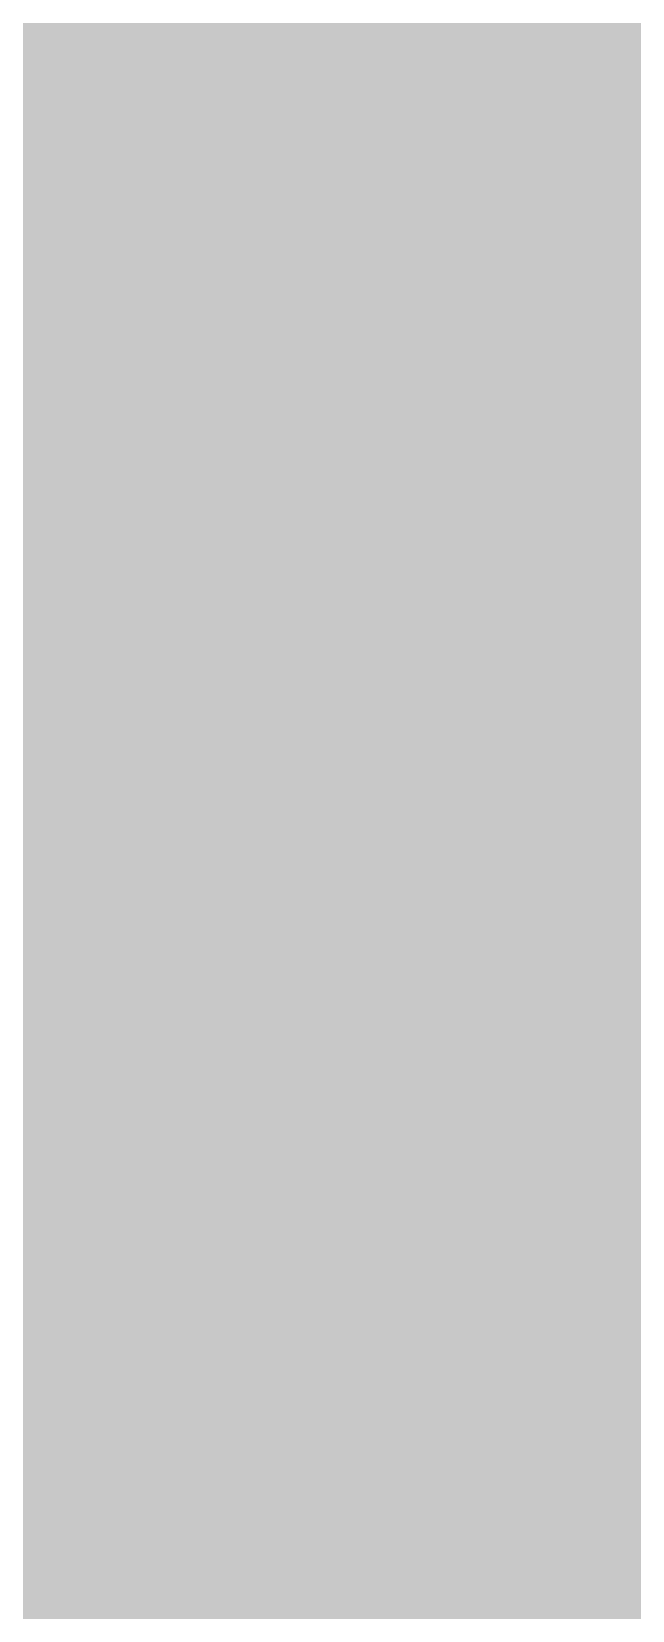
# Model space of a CAD drawing. Header units: millimetres. Extents: x 0 to 212, y 0 to 212.
# Drawn here: x 100.2 to 124.8, y 82.7 to 147.2 of the extents above; entities that cross this region are included whole.
import ezdxf

# ---------------------------------------------------------------- set-up
doc = ezdxf.new("R2010")
doc.units = ezdxf.units.MM

msp = doc.modelspace()

# ---------------------------------------------------------------- hatches: boundary and pattern name
for color, points in [(254, [(14.1633, 0.0536), (13.9878, 0.0533), (13.8125, 0.0559), (13.6373, 0.061), (13.462, 0.0686), (13.2893, 0.0787), (13.114, 0.0914), (12.9413, 0.1041), (12.7686, 0.1219), (12.5959, 0.1397), (12.4231, 0.16), (12.2504, 0.1829), (12.0777, 0.2057), (11.9075, 0.2337), (11.7373, 0.2616), (11.5672, 0.2921), (11.397, 0.3251), (11.2268, 0.3607), (11.0592, 0.3988), (10.8915, 0.4369), (10.7239, 0.4775), (10.5562, 0.5207), (10.3886, 0.5664), (10.2235, 0.6121), (10.0584, 0.6629), (9.8933, 0.7137), (9.7307, 0.7671), (9.5682, 0.8204), (9.4056, 0.8788), (9.2431, 0.9373), (9.083, 0.9982), (8.923, 1.0617), (8.763, 1.1252), (8.6055, 1.1938), (8.4455, 1.2624), (8.2906, 1.331), (8.1331, 1.4046), (7.9781, 1.4783), (7.8232, 1.5545), (7.6708, 1.6332), (7.5184, 1.7145), (7.366, 1.7958), (7.2161, 1.8796), (7.0663, 1.966), (6.919, 2.0523), (6.7716, 2.1438), (6.6243, 2.2352), (6.4795, 2.3266), (6.3348, 2.4232), (6.19, 2.5197), (6.0477, 2.6187), (5.908, 2.7178), (5.7683, 2.8194), (5.6286, 2.9235), (5.4915, 3.0302), (5.3543, 3.1369), (5.2197, 3.2461), (5.0851, 3.3579), (4.953, 3.4722), (4.8209, 3.5865), (4.6914, 3.7033), (4.5644, 3.8202), (4.4348, 3.9395), (4.3104, 4.0615), (4.1859, 4.1859), (4.0615, 4.3104), (3.9395, 4.4348), (3.8202, 4.5618), (3.7033, 4.6914), (3.5865, 4.8209), (3.4722, 4.953), (3.3579, 5.0851), (3.2487, 5.2197), (3.1369, 5.3543), (3.0302, 5.4915), (2.9235, 5.6286), (2.8194, 5.7683), (2.7178, 5.908), (2.6187, 6.0477), (2.5197, 6.19), (2.4232, 6.3348), (2.3266, 6.477), (2.2352, 6.6243), (2.1438, 6.7691), (2.0523, 6.9164), (1.966, 7.0663), (1.8796, 7.2161), (1.7958, 7.366), (1.7145, 7.5184), (1.6332, 7.6708), (1.5545, 7.8232), (1.4783, 7.9781), (1.4046, 8.1331), (1.331, 8.2906), (1.2598, 8.4455), (1.1913, 8.603), (1.1252, 8.763), (1.0592, 8.923), (0.9982, 9.083), (0.9373, 9.2431), (0.8763, 9.4056), (0.8204, 9.5682), (0.7645, 9.7307), (0.7112, 9.8933), (0.6604, 10.0584), (0.6121, 10.2235), (0.5639, 10.3911), (0.5207, 10.5562), (0.4775, 10.7239), (0.4343, 10.8915), (0.3962, 11.0592), (0.3607, 11.2268), (0.3251, 11.397), (0.2921, 11.5672), (0.2616, 11.7373), (0.2311, 11.9075), (0.2057, 12.0802), (0.1803, 12.2504), (0.1575, 12.4231), (0.1372, 12.5959), (0.1194, 12.7686), (0.1041, 12.9413), (0.0889, 13.1166), (0.0787, 13.2893), (0.0686, 13.4645), (0.061, 13.6373), (0.0559, 13.8125), (0.0508, 13.9878), (0.0508, 14.163), (0.0522, 197.6092), (0.0508, 197.7822), (0.0559, 197.9574), (0.061, 198.1327), (0.0686, 198.308), (0.0787, 198.4807), (0.0889, 198.6559), (0.1041, 198.8287), (0.1194, 199.0014), (0.1372, 199.1741), (0.1575, 199.3468), (0.1803, 199.5195), (0.2057, 199.6923), (0.2311, 199.8624), (0.2616, 200.0326), (0.2921, 200.2028), (0.3251, 200.373), (0.3607, 200.5432), (0.3962, 200.7108), (0.4343, 200.8784), (0.4775, 201.0461), (0.5207, 201.2137), (0.5639, 201.3814), (0.6121, 201.5465), (0.6604, 201.7116), (0.7112, 201.8767), (0.7645, 202.0392), (0.8204, 202.2018), (0.8763, 202.3643), (0.9373, 202.5269), (0.9982, 202.6869), (1.0592, 202.8469), (1.1252, 203.007), (1.1913, 203.1644), (1.2598, 203.3245), (1.331, 203.4794), (1.4046, 203.6369), (1.4783, 203.7918), (1.5545, 203.9468), (1.6332, 204.0992), (1.7145, 204.2516), (1.7958, 204.404), (1.8796, 204.5538), (1.966, 204.7037), (2.0523, 204.851), (2.1438, 204.9983), (2.2352, 205.1456), (2.3266, 205.2904), (2.4232, 205.4352), (2.5197, 205.58), (2.6187, 205.7222), (2.7178, 205.8619), (2.8194, 206.0016), (2.9235, 206.1413), (3.0302, 206.2785), (3.1369, 206.4156), (3.2487, 206.5503), (3.3579, 206.6849), (3.4722, 206.817), (3.5865, 206.949), (3.7033, 207.0786), (3.8202, 207.2056), (3.9395, 207.3351), (4.0615, 207.4596), (4.1859, 207.584), (4.3104, 207.7085), (4.4348, 207.8304), (4.5644, 207.9498), (4.6914, 208.0666), (4.8209, 208.1835), (4.953, 208.2978), (5.0851, 208.4121), (5.2197, 208.5213), (5.3543, 208.6331), (5.4915, 208.7397), (5.6286, 208.8464), (5.7683, 208.9506), (5.908, 209.0522), (6.0477, 209.1512), (6.19, 209.2503), (6.3348, 209.3468), (6.4795, 209.4433), (6.6243, 209.5348), (6.7716, 209.6262), (6.919, 209.7176), (7.0663, 209.804), (7.2161, 209.8904), (7.366, 209.9742), (7.5184, 210.0555), (7.6708, 210.1367), (7.8232, 210.2155), (7.9781, 210.2917), (8.1331, 210.3653), (8.2906, 210.439), (8.4455, 210.5101), (8.6055, 210.5787), (8.763, 210.6447), (8.923, 210.7108), (9.083, 210.7717), (9.2431, 210.8327), (9.4056, 210.8937), (9.5682, 210.9495), (9.7307, 211.0054), (9.8933, 211.0588), (10.0584, 211.1096), (10.2235, 211.1578), (10.3886, 211.2061), (10.5562, 211.2493), (10.7239, 211.2924), (10.8915, 211.3356), (11.0592, 211.3737), (11.2268, 211.4093), (11.397, 211.4448), (11.5672, 211.4779), (11.7373, 211.5083), (11.9075, 211.5388), (12.0777, 211.5642), (12.2504, 211.5896), (12.4231, 211.6125), (12.5959, 211.6328), (12.7686, 211.6506), (12.9413, 211.6658), (13.114, 211.6811), (13.2893, 211.6912), (13.462, 211.7014), (13.6373, 211.709), (13.8125, 211.7141), (13.9878, 211.7192), (14.163, 211.7192), (197.6078, 211.7203), (197.7822, 211.7192), (197.9574, 211.7141), (198.1327, 211.709), (198.3054, 211.7014), (198.4807, 211.6912), (198.6534, 211.6811), (198.8287, 211.6658), (199.0014, 211.6506), (199.1741, 211.6328), (199.3468, 211.6125), (199.5195, 211.5896), (199.6897, 211.5642), (199.8624, 211.5388), (200.0326, 211.5083), (200.2028, 211.4779), (200.373, 211.4448), (200.5432, 211.4093), (200.7108, 211.3737), (200.8784, 211.3356), (201.0461, 211.2924), (201.2137, 211.2493), (201.3788, 211.2061), (201.5465, 211.1578), (201.7116, 211.1096), (201.8767, 211.0588), (202.0392, 211.0054), (202.2018, 210.9495), (202.3643, 210.8937), (202.5269, 210.8327), (202.6869, 210.7717), (202.8469, 210.7108), (203.007, 210.6447), (203.167, 210.5787), (203.3245, 210.5101), (203.4794, 210.439), (203.6369, 210.3653), (203.7918, 210.2917), (203.9468, 210.2155), (204.0992, 210.1367), (204.2516, 210.0555), (204.404, 209.9742), (204.5538, 209.8904), (204.7037, 209.804), (204.8535, 209.7176), (205.0009, 209.6262), (205.1456, 209.5348), (205.293, 209.4433), (205.4352, 209.3468), (205.58, 209.2503), (205.7222, 209.1512), (205.8619, 209.0522), (206.0016, 208.9506), (206.1413, 208.8464), (206.2785, 208.7397), (206.4156, 208.6331), (206.5503, 208.5213), (206.6849, 208.4121), (206.817, 208.2978), (206.949, 208.1835), (207.0786, 208.0666), (207.2081, 207.9498), (207.3351, 207.8304), (207.4596, 207.7085), (207.584, 207.584), (207.7085, 207.4596), (207.8304, 207.3351), (207.9498, 207.2056), (208.0666, 207.0786), (208.1835, 206.949), (208.2978, 206.817), (208.4121, 206.6849), (208.5238, 206.5503), (208.6331, 206.4156), (208.7397, 206.2785), (208.8464, 206.1413), (208.9506, 206.0016), (209.0522, 205.8619), (209.1512, 205.7222), (209.2503, 205.58), (209.3468, 205.4352), (209.4433, 205.2904), (209.5348, 205.1456), (209.6262, 204.9983), (209.7176, 204.851), (209.804, 204.7037), (209.8904, 204.5538), (209.9742, 204.404), (210.0555, 204.2516), (210.1367, 204.0992), (210.2155, 203.9468), (210.2917, 203.7918), (210.3653, 203.6369), (210.439, 203.4794), (210.5076, 203.3245), (210.5762, 203.1644), (210.6447, 203.007), (210.7082, 202.8469), (210.7717, 202.6869), (210.8327, 202.5269), (210.8911, 202.3643), (210.9495, 202.2018), (211.0029, 202.0392), (211.0562, 201.8767), (211.107, 201.7116), (211.1578, 201.5465), (211.2035, 201.3814), (211.2493, 201.2137), (211.2924, 201.0461), (211.3331, 200.8784), (211.3712, 200.7108), (211.4093, 200.5432), (211.4448, 200.373), (211.4779, 200.2028), (211.5083, 200.0326), (211.5363, 199.8624), (211.5642, 199.6923), (211.5871, 199.5195), (211.6099, 199.3468), (211.6303, 199.1741), (211.648, 199.0014), (211.6658, 198.8287), (211.6785, 198.6559), (211.6912, 198.4807), (211.7014, 198.308), (211.709, 198.1327), (211.7141, 197.9574), (211.7166, 197.7822), (211.7166, 197.6069), (211.7189, 14.1647), (211.7166, 13.9878), (211.7141, 13.8125), (211.709, 13.6373), (211.7014, 13.4645), (211.6912, 13.2893), (211.6785, 13.1166), (211.6658, 12.9413), (211.648, 12.7686), (211.6303, 12.5959), (211.6099, 12.4231), (211.5871, 12.2504), (211.5642, 12.0802), (211.5363, 11.9075), (211.5083, 11.7373), (211.4779, 11.5672), (211.4448, 11.397), (211.4093, 11.2268), (211.3712, 11.0592), (211.3331, 10.8915), (211.2924, 10.7239), (211.2493, 10.5562), (211.2035, 10.3911), (211.1578, 10.2235), (211.107, 10.0584), (211.0562, 9.8933), (211.0029, 9.7307), (210.9495, 9.5682), (210.8911, 9.4056), (210.8327, 9.2431), (210.7717, 9.083), (210.7082, 8.923), (210.6447, 8.763), (210.5762, 8.603), (210.5076, 8.4455), (210.439, 8.2906), (210.3653, 8.1331), (210.2917, 7.9781), (210.2155, 7.8232), (210.1367, 7.6708), (210.0555, 7.5184), (209.9742, 7.366), (209.8904, 7.2161), (209.804, 7.0663), (209.7176, 6.9164), (209.6262, 6.7691), (209.5348, 6.6243), (209.4433, 6.477), (209.3468, 6.3348), (209.2503, 6.19), (209.1512, 6.0477), (209.0522, 5.908), (208.9506, 5.7683), (208.8464, 5.6286), (208.7397, 5.4915), (208.6331, 5.3543), (208.5238, 5.2197), (208.4121, 5.0851), (208.2978, 4.953), (208.1835, 4.8209), (208.0666, 4.6914), (207.9498, 4.5618), (207.8304, 4.4348), (207.7085, 4.3104), (207.584, 4.1859), (207.4596, 4.0615), (207.3351, 3.9395), (207.2081, 3.8202), (207.0786, 3.7033), (206.949, 3.5865), (206.817, 3.4722), (206.6849, 3.3579), (206.5503, 3.2461), (206.4156, 3.1369), (206.2785, 3.0302), (206.1413, 2.9235), (206.0016, 2.8194), (205.8619, 2.7178), (205.7222, 2.6187), (205.58, 2.5197), (205.4352, 2.4232), (205.293, 2.3266), (205.1456, 2.2352), (205.0009, 2.1438), (204.8535, 2.0523), (204.7037, 1.966), (204.5538, 1.8796), (204.404, 1.7958), (204.2516, 1.7145), (204.0992, 1.6332), (203.9468, 1.5545), (203.7918, 1.4783), (203.6369, 1.4046), (203.4794, 1.331), (203.3245, 1.2624), (203.167, 1.1938), (203.007, 1.1252), (202.8469, 1.0617), (202.6869, 0.9982), (202.5269, 0.9373), (202.3643, 0.8788), (202.2018, 0.8204), (202.0392, 0.7671), (201.8767, 0.7137), (201.7116, 0.6629), (201.5465, 0.6121), (201.3788, 0.5664), (201.2137, 0.5207), (201.0461, 0.4775), (200.8784, 0.4369), (200.7108, 0.3988), (200.5432, 0.3607), (200.373, 0.3251), (200.2028, 0.2921), (200.0326, 0.2616), (199.8624, 0.2337), (199.6897, 0.2057), (199.5195, 0.1829), (199.3468, 0.16), (199.1741, 0.1397), (199.0014, 0.1219), (198.8287, 0.1041), (198.6534, 0.0914), (198.4807, 0.0787), (198.3054, 0.0686), (198.1327, 0.061), (197.9574, 0.0559), (197.7822, 0.0533), (197.6069, 0.0533)]), (144, [(14.1633, 5.3453), (13.9344, 5.3467), (13.7084, 5.3543), (13.4849, 5.3696), (13.2613, 5.3899), (13.0378, 5.4153), (12.8194, 5.4458), (12.6009, 5.4813), (12.385, 5.522), (12.1717, 5.5702), (11.9583, 5.621), (11.7475, 5.6794), (11.5392, 5.7404), (11.3335, 5.8064), (11.1303, 5.8801), (10.9296, 5.9563), (10.729, 6.0376), (10.5334, 6.1239), (10.3378, 6.2128), (10.1473, 6.3094), (9.9593, 6.4084), (9.7714, 6.5126), (9.5885, 6.6218), (9.4082, 6.7335), (9.2304, 6.8504), (9.0576, 6.9698), (8.8849, 7.0968), (8.7173, 7.2238), (8.5522, 7.3584), (8.3896, 7.4955), (8.2321, 7.6352), (8.0772, 7.78), (7.9273, 7.9273), (7.7775, 8.0772), (7.6352, 8.2321), (7.493, 8.3922), (7.3558, 8.5522), (7.2238, 8.7173), (7.0942, 8.8875), (6.9698, 9.0576), (6.8504, 9.2329), (6.7335, 9.4107), (6.6192, 9.591), (6.5126, 9.7739), (6.4084, 9.9593), (6.3068, 10.1473), (6.2128, 10.3403), (6.1214, 10.5334), (6.035, 10.7315), (5.9538, 10.9296), (5.8776, 11.1303), (5.8064, 11.3335), (5.7404, 11.5418), (5.6769, 11.75), (5.621, 11.9583), (5.5677, 12.1717), (5.522, 12.385), (5.4813, 12.6009), (5.4432, 12.8194), (5.4127, 13.0404), (5.3873, 13.2613), (5.3696, 13.4849), (5.3543, 13.7084), (5.3467, 13.937), (5.3416, 14.163), (5.3439, 197.6092), (5.3467, 197.8355), (5.3543, 198.0616), (5.3696, 198.2851), (5.3873, 198.5086), (5.4127, 198.7321), (5.4432, 198.9506), (5.4813, 199.169), (5.522, 199.3849), (5.5677, 199.5983), (5.621, 199.8116), (5.6769, 200.0225), (5.7404, 200.2307), (5.8064, 200.4365), (5.8776, 200.6397), (5.9538, 200.8403), (6.035, 201.041), (6.1214, 201.2366), (6.2128, 201.4322), (6.3068, 201.6227), (6.4084, 201.8106), (6.5126, 201.9986), (6.6192, 202.1815), (6.7335, 202.3618), (6.8504, 202.5396), (6.9698, 202.7123), (7.0942, 202.885), (7.2238, 203.0527), (7.3558, 203.2178), (7.493, 203.3803), (7.6352, 203.5378), (7.7775, 203.6928), (7.9273, 203.8426), (8.0772, 203.9925), (8.2321, 204.1347), (8.3896, 204.277), (8.5522, 204.4141), (8.7173, 204.5462), (8.8849, 204.6757), (9.0576, 204.8002), (9.2304, 204.9196), (9.4082, 205.0364), (9.5885, 205.1507), (9.7714, 205.2574), (9.9593, 205.3615), (10.1473, 205.4631), (10.3378, 205.5571), (10.5334, 205.6486), (10.729, 205.7349), (10.9296, 205.8162), (11.1303, 205.8924), (11.3335, 205.9635), (11.5392, 206.0296), (11.7475, 206.0931), (11.9583, 206.1489), (12.1717, 206.2023), (12.385, 206.248), (12.6009, 206.2886), (12.8194, 206.3267), (13.0378, 206.3572), (13.2613, 206.3826), (13.4849, 206.4004), (13.7084, 206.4156), (13.9344, 206.4233), (14.163, 206.4283), (197.6078, 206.4286), (197.833, 206.4233), (198.0616, 206.4156), (198.2851, 206.4004), (198.5086, 206.3826), (198.7296, 206.3572), (198.9506, 206.3267), (199.169, 206.2886), (199.3849, 206.248), (199.5983, 206.2023), (199.8116, 206.1489), (200.0199, 206.0931), (200.2282, 206.0296), (200.4365, 205.9635), (200.6397, 205.8924), (200.8403, 205.8162), (201.0385, 205.7349), (201.2366, 205.6486), (201.4296, 205.5571), (201.6227, 205.4631), (201.8106, 205.3615), (201.996, 205.2574), (202.1789, 205.1507), (202.3593, 205.0364), (202.5371, 204.9196), (202.7123, 204.8002), (202.8825, 204.6757), (203.0527, 204.5462), (203.2178, 204.4141), (203.3778, 204.277), (203.5378, 204.1347), (203.6928, 203.9925), (203.8426, 203.8426), (203.9899, 203.6928), (204.1347, 203.5378), (204.2744, 203.3803), (204.4116, 203.2178), (204.5462, 203.0527), (204.6732, 202.885), (204.8002, 202.7123), (204.9196, 202.5396), (205.0364, 202.3618), (205.1482, 202.1815), (205.2574, 201.9986), (205.3615, 201.8106), (205.4606, 201.6227), (205.5571, 201.4322), (205.646, 201.2366), (205.7324, 201.041), (205.8137, 200.8403), (205.8899, 200.6397), (205.9635, 200.4365), (206.0296, 200.2307), (206.0905, 200.0225), (206.1489, 199.8116), (206.1997, 199.5983), (206.248, 199.3849), (206.2886, 199.169), (206.3242, 198.9506), (206.3547, 198.7321), (206.3801, 198.5086), (206.4004, 198.2851), (206.4156, 198.0616), (206.4233, 197.8355), (206.4258, 197.6069), (206.4272, 14.1647), (206.4233, 13.937), (206.4156, 13.7084), (206.4004, 13.4849), (206.3801, 13.2613), (206.3547, 13.0404), (206.3242, 12.8194), (206.2886, 12.6009), (206.248, 12.385), (206.1997, 12.1717), (206.1489, 11.9583), (206.0905, 11.75), (206.0296, 11.5418), (205.9635, 11.3335), (205.8899, 11.1303), (205.8137, 10.9296), (205.7324, 10.7315), (205.646, 10.5334), (205.5571, 10.3403), (205.4606, 10.1473), (205.3615, 9.9593), (205.2574, 9.7739), (205.1482, 9.591), (205.0364, 9.4107), (204.9196, 9.2329), (204.8002, 9.0576), (204.6732, 8.8875), (204.5462, 8.7173), (204.4116, 8.5522), (204.2744, 8.3922), (204.1347, 8.2321), (203.9899, 8.0772), (203.8426, 7.9273), (203.6928, 7.78), (203.5378, 7.6352), (203.3778, 7.4955), (203.2178, 7.3584), (203.0527, 7.2238), (202.8825, 7.0968), (202.7123, 6.9698), (202.5371, 6.8504), (202.3593, 6.7335), (202.1789, 6.6218), (201.996, 6.5126), (201.8106, 6.4084), (201.6227, 6.3094), (201.4296, 6.2128), (201.2366, 6.1239), (201.0385, 6.0376), (200.8403, 5.9563), (200.6397, 5.8801), (200.4365, 5.8064), (200.2282, 5.7404), (200.0199, 5.6794), (199.8116, 5.621), (199.5983, 5.5702), (199.3849, 5.522), (199.169, 5.4813), (198.9506, 5.4458), (198.7296, 5.4153), (198.5086, 5.3899), (198.2851, 5.3696), (198.0616, 5.3543), (197.833, 5.3467), (197.6069, 5.3442)]), (254, [(31.8022, 179.9703), (179.9689, 179.9703), (179.9689, 31.8036), (31.8022, 31.8036)])]:
    msp.add_hatch(color=color).paths.add_polyline_path(points)
h = msp.add_hatch(color=59)
edge = h.paths.add_edge_path()
edge.add_line((102.3482, 101.2373), (102.3493, 100.6424))
edge.add_line((102.3493, 100.6424), (102.3569, 100.0608))
edge.add_line((102.3569, 100.0608), (102.3696, 99.4918))
edge.add_line((102.3696, 99.4918), (102.3899, 98.9381))
edge.add_line((102.3899, 98.9381), (102.4128, 98.3945))
edge.add_line((102.4128, 98.3945), (102.4407, 97.8662))
edge.add_line((102.4407, 97.8662), (102.4738, 97.3506))
edge.add_line((102.4738, 97.3506), (102.5144, 96.8451))
edge.add_line((102.5144, 96.8451), (102.5576, 96.3549))
edge.add_line((102.5576, 96.3549), (102.6058, 95.8748))
edge.add_line((102.6058, 95.8748), (102.6592, 95.41))
edge.add_line((102.6592, 95.41), (102.7176, 94.9554))
edge.add_line((102.7176, 94.9554), (102.7811, 94.5109))
edge.add_line((102.7811, 94.5109), (102.8471, 94.0816))
edge.add_line((102.8471, 94.0816), (102.9208, 93.6625))
edge.add_line((102.9208, 93.6625), (102.997, 93.2536))
edge.add_line((102.997, 93.2536), (103.0808, 92.8573))
edge.add_line((103.0808, 92.8573), (103.1672, 92.4738))
edge.add_line((103.1672, 92.4738), (103.2561, 92.1004))
edge.add_line((103.2561, 92.1004), (103.3526, 91.7372))
edge.add_line((103.3526, 91.7372), (103.4542, 91.3867))
edge.add_line((103.4542, 91.3867), (103.5583, 91.0438))
edge.add_line((103.5583, 91.0438), (103.6676, 90.7136))
edge.add_line((103.6676, 90.7136), (103.7793, 90.3961))
edge.add_line((103.7793, 90.3961), (103.8987, 90.0862))
edge.add_line((103.8987, 90.0862), (104.0206, 89.7865))
edge.add_line((104.0206, 89.7865), (104.1451, 89.4969))
edge.add_line((104.1451, 89.4969), (104.2772, 89.22))
edge.add_line((104.2772, 89.22), (104.4118, 88.9508))
edge.add_line((104.4118, 88.9508), (104.5489, 88.6917))
edge.add_line((104.5489, 88.6917), (104.6912, 88.4428))
edge.add_line((104.6912, 88.4428), (104.8385, 88.2015))
edge.add_line((104.8385, 88.2015), (104.9909, 87.9729))
edge.add_line((104.9909, 87.9729), (105.1433, 87.7494))
edge.add_line((105.1433, 87.7494), (105.3033, 87.5386))
edge.add_line((105.3033, 87.5386), (105.4659, 87.3354))
edge.add_line((105.4659, 87.3354), (105.631, 87.1423))
edge.add_line((105.631, 87.1423), (105.8012, 86.9569))
edge.add_line((105.8012, 86.9569), (105.9764, 86.7791))
edge.add_line((105.9764, 86.7791), (106.1542, 86.6115))
edge.add_line((106.1542, 86.6115), (106.3346, 86.4514))
edge.add_line((106.3346, 86.4514), (106.52, 86.299))
edge.add_line((106.52, 86.299), (106.7079, 86.1568))
edge.add_line((106.7079, 86.1568), (106.901, 86.0196))
edge.add_line((106.901, 86.0196), (107.0966, 85.8926))
edge.add_line((107.0966, 85.8926), (107.2947, 85.7733))
edge.add_line((107.2947, 85.7733), (107.4979, 85.659))
edge.add_line((107.4979, 85.659), (107.7036, 85.5548))
edge.add_line((107.7036, 85.5548), (107.9144, 85.4583))
edge.add_line((107.9144, 85.4583), (108.1253, 85.3669))
edge.add_line((108.1253, 85.3669), (108.3412, 85.283))
edge.add_line((108.3412, 85.283), (108.5621, 85.2068))
edge.add_line((108.5621, 85.2068), (108.7831, 85.1383))
edge.add_line((108.7831, 85.1383), (109.0092, 85.0748))
edge.add_line((109.0092, 85.0748), (109.2378, 85.0189))
edge.add_line((109.2378, 85.0189), (109.4689, 84.9706))
edge.add_line((109.4689, 84.9706), (109.7026, 84.9274))
edge.add_line((109.7026, 84.9274), (109.9414, 84.8893))
edge.add_line((109.9414, 84.8893), (110.1827, 84.8589))
edge.add_line((110.1827, 84.8589), (110.424, 84.8335))
edge.add_line((110.424, 84.8335), (110.6703, 84.8131))
edge.add_line((110.6703, 84.8131), (110.9193, 84.8004))
edge.add_line((110.9193, 84.8004), (111.1733, 84.7928))
edge.add_line((111.1733, 84.7928), (111.4273, 84.7903))
edge.add_line((111.4273, 84.7903), (111.6152, 84.7903))
edge.add_line((111.6152, 84.7903), (111.8032, 84.7954))
edge.add_line((111.8032, 84.7954), (111.9861, 84.8004))
edge.add_line((111.9861, 84.8004), (112.1664, 84.8106))
edge.add_line((112.1664, 84.8106), (112.3467, 84.8233))
edge.add_line((112.3467, 84.8233), (112.522, 84.836))
edge.add_line((112.522, 84.836), (112.6947, 84.8538))
edge.add_line((112.6947, 84.8538), (112.8674, 84.8741))
edge.add_line((112.8674, 84.8741), (113.0351, 84.8944))
edge.add_line((113.0351, 84.8944), (113.2002, 84.9198))
edge.add_line((113.2002, 84.9198), (113.3627, 84.9452))
edge.add_line((113.3627, 84.9452), (113.5253, 84.9757))
edge.add_line((113.5253, 84.9757), (113.6828, 85.0062))
edge.add_line((113.6828, 85.0062), (113.8377, 85.0392))
edge.add_line((113.8377, 85.0392), (113.9927, 85.0773))
edge.add_line((113.9927, 85.0773), (114.1425, 85.1154))
edge.add_line((114.1425, 85.1154), (114.2924, 85.156))
edge.add_line((114.2924, 85.156), (114.4397, 85.1967))
edge.add_line((114.4397, 85.1967), (114.5819, 85.2424))
edge.add_line((114.5819, 85.2424), (114.7242, 85.2907))
edge.add_line((114.7242, 85.2907), (114.8639, 85.3389))
edge.add_line((114.8639, 85.3389), (115.001, 85.3897))
edge.add_line((115.001, 85.3897), (115.1357, 85.4431))
edge.add_line((115.1357, 85.4431), (115.2677, 85.4989))
edge.add_line((115.2677, 85.4989), (115.3998, 85.5574))
edge.add_line((115.3998, 85.5574), (115.5268, 85.6158))
edge.add_line((115.5268, 85.6158), (115.6538, 85.6767))
edge.add_line((115.6538, 85.6767), (115.7783, 85.7402))
edge.add_line((115.7783, 85.7402), (115.9002, 85.8063))
edge.add_line((115.9002, 85.8063), (116.0196, 85.8723))
edge.add_line((116.0196, 85.8723), (116.1364, 85.9409))
edge.add_line((116.1364, 85.9409), (116.2533, 86.012))
edge.add_line((116.2533, 86.012), (116.3676, 86.0831))
edge.add_line((116.3676, 86.0831), (116.4793, 86.1568))
edge.add_line((116.4793, 86.1568), (116.5885, 86.233))
edge.add_line((116.5885, 86.233), (116.6952, 86.3117))
edge.add_line((116.6952, 86.3117), (116.8019, 86.3905))
edge.add_line((116.8019, 86.3905), (116.9035, 86.4718))
edge.add_line((116.9035, 86.4718), (117.0051, 86.553))
edge.add_line((117.0051, 86.553), (117.1067, 86.6369))
edge.add_line((117.1067, 86.6369), (117.2032, 86.7232))
edge.add_line((117.2032, 86.7232), (117.2997, 86.8096))
edge.add_line((117.2997, 86.8096), (117.3937, 86.8985))
edge.add_line((117.3937, 86.8985), (117.4877, 86.9874))
edge.add_line((117.4877, 86.9874), (117.5766, 87.0788))
edge.add_line((117.5766, 87.0788), (117.6655, 87.1703))
edge.add_line((117.6655, 87.1703), (117.7544, 87.2642))
edge.add_line((117.7544, 87.2642), (117.8382, 87.3608))
edge.add_line((117.8382, 87.3608), (117.922, 87.4573))
edge.add_line((117.922, 87.4573), (118.0033, 87.5538))
edge.add_line((118.0033, 87.5538), (118.0846, 87.6554))
edge.add_line((118.0846, 87.6554), (118.1633, 87.7545))
edge.add_line((118.1633, 87.7545), (118.2395, 87.8561))
edge.add_line((118.2395, 87.8561), (118.3157, 87.9577))
edge.add_line((118.3157, 87.9577), (118.3894, 88.0618))
edge.add_line((118.3894, 88.0618), (118.4605, 88.1685))
edge.add_line((118.4605, 88.1685), (118.5316, 88.2726))
edge.add_line((118.5316, 88.2726), (118.6002, 88.3818))
edge.add_line((118.6002, 88.3818), (118.6688, 88.4885))
edge.add_line((118.6688, 88.4885), (118.7348, 88.5977))
edge.add_line((118.7348, 88.5977), (118.7983, 88.707))
edge.add_line((118.7983, 88.707), (118.8618, 88.8187))
edge.add_line((118.8618, 88.8187), (118.9228, 88.9305))
edge.add_line((118.9228, 88.9305), (118.9838, 89.0422))
edge.add_line((118.9838, 89.0422), (120.0644, 85.4258))
edge.add_line((120.0644, 85.4258), (124.3182, 85.4258))
edge.add_line((124.3182, 85.4258), (124.3182, 129.8758))
edge.add_line((124.3182, 129.8758), (118.1597, 129.8758))
edge.add_line((118.1597, 129.8758), (118.1597, 117.9364))
edge.add_line((118.1597, 117.9364), (118.0922, 117.9678))
edge.add_line((118.0922, 117.9678), (118.0262, 118.0008))
edge.add_line((118.0262, 118.0008), (117.9601, 118.0313))
edge.add_line((117.9601, 118.0313), (117.8941, 118.0643))
edge.add_line((117.8941, 118.0643), (117.8281, 118.0948))
edge.add_line((117.8281, 118.0948), (117.7595, 118.1252))
edge.add_line((117.7595, 118.1252), (117.6934, 118.1557))
edge.add_line((117.6934, 118.1557), (117.6249, 118.1862))
edge.add_line((117.6249, 118.1862), (117.5588, 118.2141))
edge.add_line((117.5588, 118.2141), (117.4902, 118.2446))
edge.add_line((117.4902, 118.2446), (117.4217, 118.2726))
edge.add_line((117.4217, 118.2726), (117.3531, 118.3005))
edge.add_line((117.3531, 118.3005), (117.2845, 118.3284))
edge.add_line((117.2845, 118.3284), (117.2159, 118.3564))
edge.add_line((117.2159, 118.3564), (117.1448, 118.3818))
edge.add_line((117.1448, 118.3818), (117.0762, 118.4097))
edge.add_line((117.0762, 118.4097), (117.0051, 118.4351))
edge.add_line((117.0051, 118.4351), (116.9365, 118.4605))
edge.add_line((116.9365, 118.4605), (116.8654, 118.4859))
edge.add_line((116.8654, 118.4859), (116.7943, 118.5113))
edge.add_line((116.7943, 118.5113), (116.7232, 118.5342))
edge.add_line((116.7232, 118.5342), (116.652, 118.5596))
edge.add_line((116.652, 118.5596), (116.5809, 118.5824))
edge.add_line((116.5809, 118.5824), (116.5098, 118.6053))
edge.add_line((116.5098, 118.6053), (116.4387, 118.6282))
edge.add_line((116.4387, 118.6282), (116.365, 118.6485))
edge.add_line((116.365, 118.6485), (116.2939, 118.6713))
edge.add_line((116.2939, 118.6713), (116.2202, 118.6917))
edge.add_line((116.2202, 118.6917), (116.1466, 118.712))
edge.add_line((116.1466, 118.712), (116.0755, 118.7323))
edge.add_line((116.0755, 118.7323), (116.0018, 118.7501))
edge.add_line((116.0018, 118.7501), (115.9281, 118.7704))
edge.add_line((115.9281, 118.7704), (115.8545, 118.7882))
edge.add_line((115.8545, 118.7882), (115.7808, 118.806))
edge.add_line((115.7808, 118.806), (115.7046, 118.8237))
edge.add_line((115.7046, 118.8237), (115.631, 118.839))
edge.add_line((115.631, 118.839), (115.5573, 118.8568))
edge.add_line((115.5573, 118.8568), (115.4811, 118.872))
edge.add_line((115.4811, 118.872), (115.4074, 118.8872))
edge.add_line((115.4074, 118.8872), (115.3312, 118.9025))
edge.add_line((115.3312, 118.9025), (115.255, 118.9152))
edge.add_line((115.255, 118.9152), (115.1788, 118.9304))
edge.add_line((115.1788, 118.9304), (115.1026, 118.9431))
edge.add_line((115.1026, 118.9431), (115.0264, 118.9558))
edge.add_line((115.0264, 118.9558), (114.9502, 118.966))
edge.add_line((114.9502, 118.966), (114.874, 118.9787))
edge.add_line((114.874, 118.9787), (114.7978, 118.9888))
edge.add_line((114.7978, 118.9888), (114.7191, 118.999))
edge.add_line((114.7191, 118.999), (114.6429, 119.0092))
edge.add_line((114.6429, 119.0092), (114.5667, 119.0168))
edge.add_line((114.5667, 119.0168), (114.488, 119.0244))
edge.add_line((114.488, 119.0244), (114.4092, 119.0346))
edge.add_line((114.4092, 119.0346), (114.333, 119.0396))
edge.add_line((114.333, 119.0396), (114.2543, 119.0473))
edge.add_line((114.2543, 119.0473), (114.1755, 119.0523))
edge.add_line((114.1755, 119.0523), (114.0968, 119.0574))
edge.add_line((114.0968, 119.0574), (114.0181, 119.0625))
edge.add_line((114.0181, 119.0625), (113.9393, 119.0676))
edge.add_line((113.9393, 119.0676), (113.858, 119.0701))
edge.add_line((113.858, 119.0701), (113.7793, 119.0727))
edge.add_line((113.7793, 119.0727), (113.7006, 119.0752))
edge.add_line((113.7006, 119.0752), (113.6193, 119.0777))
edge.add_line((113.6193, 119.0777), (113.5405, 119.0777))
edge.add_line((113.5405, 119.0777), (113.4593, 119.0777))
edge.add_line((113.4593, 119.0777), (113.1392, 119.0752))
edge.add_line((113.1392, 119.0752), (112.8243, 119.065))
edge.add_line((112.8243, 119.065), (112.5118, 119.0473))
edge.add_line((112.5118, 119.0473), (112.2045, 119.0219))
edge.add_line((112.2045, 119.0219), (111.8997, 118.9888))
edge.add_line((111.8997, 118.9888), (111.6, 118.9482))
edge.add_line((111.6, 118.9482), (111.3053, 118.8999))
edge.add_line((111.3053, 118.8999), (111.0132, 118.8441))
edge.add_line((111.0132, 118.8441), (110.7262, 118.7806))
edge.add_line((110.7262, 118.7806), (110.4417, 118.7094))
edge.add_line((110.4417, 118.7094), (110.1623, 118.6307))
edge.add_line((110.1623, 118.6307), (109.888, 118.5418))
edge.add_line((109.888, 118.5418), (109.6162, 118.4478))
edge.add_line((109.6162, 118.4478), (109.3495, 118.3437))
edge.add_line((109.3495, 118.3437), (109.0879, 118.2319))
edge.add_line((109.0879, 118.2319), (108.8288, 118.1125))
edge.add_line((108.8288, 118.1125), (108.5774, 117.9855))
edge.add_line((108.5774, 117.9855), (108.3285, 117.8484))
edge.add_line((108.3285, 117.8484), (108.0821, 117.7036))
edge.add_line((108.0821, 117.7036), (107.8433, 117.5487))
edge.add_line((107.8433, 117.5487), (107.6071, 117.3886))
edge.add_line((107.6071, 117.3886), (107.376, 117.2159))
edge.add_line((107.376, 117.2159), (107.1499, 117.0381))
edge.add_line((107.1499, 117.0381), (106.9289, 116.8476))
edge.add_line((106.9289, 116.8476), (106.713, 116.652))
edge.add_line((106.713, 116.652), (106.4997, 116.4463))
edge.add_line((106.4997, 116.4463), (106.2939, 116.2304))
edge.add_line((106.2939, 116.2304), (106.0907, 116.0043))
edge.add_line((106.0907, 116.0043), (105.8951, 115.7707))
edge.add_line((105.8951, 115.7707), (105.7021, 115.5294))
edge.add_line((105.7021, 115.5294), (105.5141, 115.2779))
edge.add_line((105.5141, 115.2779), (105.3313, 115.0163))
edge.add_line((105.3313, 115.0163), (105.1535, 114.7445))
edge.add_line((105.1535, 114.7445), (104.9807, 114.4626))
edge.add_line((104.9807, 114.4626), (104.8131, 114.173))
edge.add_line((104.8131, 114.173), (104.6505, 113.8733))
edge.add_line((104.6505, 113.8733), (104.4956, 113.5634))
edge.add_line((104.4956, 113.5634), (104.3432, 113.2434))
edge.add_line((104.3432, 113.2434), (104.1959, 112.9132))
edge.add_line((104.1959, 112.9132), (104.0536, 112.5753))
edge.add_line((104.0536, 112.5753), (103.919, 112.2248))
edge.add_line((103.919, 112.2248), (103.7869, 111.8641))
edge.add_line((103.7869, 111.8641), (103.6625, 111.4958))
edge.add_line((103.6625, 111.4958), (103.5431, 111.1148))
edge.add_line((103.5431, 111.1148), (103.4288, 110.7237))
edge.add_line((103.4288, 110.7237), (103.3196, 110.3224))
edge.add_line((103.3196, 110.3224), (103.2154, 109.9109))
edge.add_line((103.2154, 109.9109), (103.1189, 109.4892))
edge.add_line((103.1189, 109.4892), (103.0275, 109.0549))
edge.add_line((103.0275, 109.0549), (102.9411, 108.6129))
edge.add_line((102.9411, 108.6129), (102.8598, 108.1583))
edge.add_line((102.8598, 108.1583), (102.7836, 107.6935))
edge.add_line((102.7836, 107.6935), (102.7151, 107.2159))
edge.add_line((102.7151, 107.2159), (102.6516, 106.7308))
edge.add_line((102.6516, 106.7308), (102.5957, 106.2304))
edge.add_line((102.5957, 106.2304), (102.5423, 105.7224))
edge.add_line((102.5423, 105.7224), (102.4966, 105.2017))
edge.add_line((102.4966, 105.2017), (102.4585, 104.6683))
edge.add_line((102.4585, 104.6683), (102.423, 104.1248))
edge.add_line((102.423, 104.1248), (102.3976, 103.571))
edge.add_line((102.3976, 103.571), (102.3747, 103.0046))
edge.add_line((102.3747, 103.0046), (102.3595, 102.428))
edge.add_line((102.3595, 102.428), (102.3493, 101.8362))
edge.add_line((102.3493, 101.8362), (102.3468, 101.2368))
edge = h.paths.add_edge_path(flags=16)
edge.add_line((113.3341, 89.9333), (113.1748, 89.9338))
edge.add_line((113.1748, 89.9338), (113.0173, 89.9389))
edge.add_line((113.0173, 89.9389), (112.8649, 89.9465))
edge.add_line((112.8649, 89.9465), (112.715, 89.9592))
edge.add_line((112.715, 89.9592), (112.5703, 89.9744))
edge.add_line((112.5703, 89.9744), (112.4255, 89.9922))
edge.add_line((112.4255, 89.9922), (112.2858, 90.0151))
edge.add_line((112.2858, 90.0151), (112.1486, 90.0405))
edge.add_line((112.1486, 90.0405), (112.014, 90.0709))
edge.add_line((112.014, 90.0709), (111.8845, 90.1065))
edge.add_line((111.8845, 90.1065), (111.7549, 90.1446))
edge.add_line((111.7549, 90.1446), (111.6305, 90.1878))
edge.add_line((111.6305, 90.1878), (111.5085, 90.2335))
edge.add_line((111.5085, 90.2335), (111.3917, 90.2868))
edge.add_line((111.3917, 90.2868), (111.2749, 90.3427))
edge.add_line((111.2749, 90.3427), (111.1606, 90.4011))
edge.add_line((111.1606, 90.4011), (111.0513, 90.4672))
edge.add_line((111.0513, 90.4672), (110.9447, 90.5383))
edge.add_line((110.9447, 90.5383), (110.8405, 90.612))
edge.add_line((110.8405, 90.612), (110.7389, 90.6932))
edge.add_line((110.7389, 90.6932), (110.6399, 90.7771))
edge.add_line((110.6399, 90.7771), (110.5433, 90.8685))
edge.add_line((110.5433, 90.8685), (110.4494, 90.9625))
edge.add_line((110.4494, 90.9625), (110.3579, 91.0641))
edge.add_line((110.3579, 91.0641), (110.2716, 91.1708))
edge.add_line((110.2716, 91.1708), (110.1852, 91.2825))
edge.add_line((110.1852, 91.2825), (110.1039, 91.3994))
edge.add_line((110.1039, 91.3994), (110.0226, 91.5238))
edge.add_line((110.0226, 91.5238), (109.9464, 91.6508))
edge.add_line((109.9464, 91.6508), (109.8702, 91.788))
edge.add_line((109.8702, 91.788), (109.7991, 91.9277))
edge.add_line((109.7991, 91.9277), (109.728, 92.075))
edge.add_line((109.728, 92.075), (109.662, 92.2299))
edge.add_line((109.662, 92.2299), (109.5959, 92.3874))
edge.add_line((109.5959, 92.3874), (109.535, 92.5551))
edge.add_line((109.535, 92.5551), (109.474, 92.7278))
edge.add_line((109.474, 92.7278), (109.4181, 92.9081))
edge.add_line((109.4181, 92.9081), (109.3622, 93.0935))
edge.add_line((109.3622, 93.0935), (109.3089, 93.2866))
edge.add_line((109.3089, 93.2866), (109.2606, 93.4847))
edge.add_line((109.2606, 93.4847), (109.2124, 93.693))
edge.add_line((109.2124, 93.693), (109.1667, 93.9063))
edge.add_line((109.1667, 93.9063), (109.1235, 94.1273))
edge.add_line((109.1235, 94.1273), (109.0803, 94.3559))
edge.add_line((109.0803, 94.3559), (109.0422, 94.5921))
edge.add_line((109.0422, 94.5921), (109.0066, 94.8334))
edge.add_line((109.0066, 94.8334), (108.9711, 95.0849))
edge.add_line((108.9711, 95.0849), (108.9381, 95.344))
edge.add_line((108.9381, 95.344), (108.9076, 95.6107))
edge.add_line((108.9076, 95.6107), (108.8796, 95.885))
edge.add_line((108.8796, 95.885), (108.8542, 96.1669))
edge.add_line((108.8542, 96.1669), (108.8314, 96.4565))
edge.add_line((108.8314, 96.4565), (108.8085, 96.7537))
edge.add_line((108.8085, 96.7537), (108.7882, 97.061))
edge.add_line((108.7882, 97.061), (108.7704, 97.376))
edge.add_line((108.7704, 97.376), (108.7552, 97.6986))
edge.add_line((108.7552, 97.6986), (108.7425, 98.0313))
edge.add_line((108.7425, 98.0313), (108.7298, 98.3717))
edge.add_line((108.7298, 98.3717), (108.7196, 98.7196))
edge.add_line((108.7196, 98.7196), (108.712, 99.0778))
edge.add_line((108.712, 99.0778), (108.7044, 99.4461))
edge.add_line((108.7044, 99.4461), (108.6993, 99.822))
edge.add_line((108.6993, 99.822), (108.6968, 100.2055))
edge.add_line((108.6968, 100.2055), (108.6968, 100.6018))
edge.add_line((108.6968, 100.6018), (108.6968, 101.0615))
edge.add_line((108.6968, 101.0615), (108.6993, 101.5111))
edge.add_line((108.6993, 101.5111), (108.7044, 101.9505))
edge.add_line((108.7044, 101.9505), (108.712, 102.3823))
edge.add_line((108.712, 102.3823), (108.7196, 102.804))
edge.add_line((108.7196, 102.804), (108.7298, 103.218))
edge.add_line((108.7298, 103.218), (108.7425, 103.6218))
edge.add_line((108.7425, 103.6218), (108.7552, 104.0181))
edge.add_line((108.7552, 104.0181), (108.7704, 104.4042))
edge.add_line((108.7704, 104.4042), (108.7907, 104.7801))
edge.add_line((108.7907, 104.7801), (108.8111, 105.1509))
edge.add_line((108.8111, 105.1509), (108.8339, 105.5091))
edge.add_line((108.8339, 105.5091), (108.8593, 105.8596))
edge.add_line((108.8593, 105.8596), (108.8873, 106.2025))
edge.add_line((108.8873, 106.2025), (108.9177, 106.5378))
edge.add_line((108.9177, 106.5378), (108.9508, 106.8629))
edge.add_line((108.9508, 106.8629), (108.9863, 107.1804))
edge.add_line((108.9863, 107.1804), (109.0244, 107.4903))
edge.add_line((109.0244, 107.4903), (109.0651, 107.79))
edge.add_line((109.0651, 107.79), (109.1082, 108.0821))
edge.add_line((109.1082, 108.0821), (109.154, 108.3666))
edge.add_line((109.154, 108.3666), (109.2022, 108.6434))
edge.add_line((109.2022, 108.6434), (109.2556, 108.9127))
edge.add_line((109.2556, 108.9127), (109.3089, 109.1743))
edge.add_line((109.3089, 109.1743), (109.3673, 109.4257))
edge.add_line((109.3673, 109.4257), (109.4283, 109.6721))
edge.add_line((109.4283, 109.6721), (109.4918, 109.9083))
edge.add_line((109.4918, 109.9083), (109.5604, 110.1395))
edge.add_line((109.5604, 110.1395), (109.6315, 110.3605))
edge.add_line((109.6315, 110.3605), (109.7051, 110.5764))
edge.add_line((109.7051, 110.5764), (109.7813, 110.7821))
edge.add_line((109.7813, 110.7821), (109.8626, 110.9828))
edge.add_line((109.8626, 110.9828), (109.949, 111.1758))
edge.add_line((109.949, 111.1758), (110.0353, 111.3612))
edge.add_line((110.0353, 111.3612), (110.1268, 111.539))
edge.add_line((110.1268, 111.539), (110.2233, 111.7117))
edge.add_line((110.2233, 111.7117), (110.3224, 111.8768))
edge.add_line((110.3224, 111.8768), (110.424, 112.0343))
edge.add_line((110.424, 112.0343), (110.5306, 112.1842))
edge.add_line((110.5306, 112.1842), (110.6399, 112.329))
edge.add_line((110.6399, 112.329), (110.7542, 112.4661))
edge.add_line((110.7542, 112.4661), (110.8735, 112.5957))
edge.add_line((110.8735, 112.5957), (110.9955, 112.7201))
edge.add_line((110.9955, 112.7201), (111.1225, 112.8395))
edge.add_line((111.1225, 112.8395), (111.252, 112.9487))
edge.add_line((111.252, 112.9487), (111.3866, 113.0554))
edge.add_line((111.3866, 113.0554), (111.5263, 113.1519))
edge.add_line((111.5263, 113.1519), (111.6711, 113.2459))
edge.add_line((111.6711, 113.2459), (111.8184, 113.3323))
edge.add_line((111.8184, 113.3323), (111.9708, 113.411))
edge.add_line((111.9708, 113.411), (112.1258, 113.4872))
edge.add_line((112.1258, 113.4872), (112.2883, 113.5532))
edge.add_line((112.2883, 113.5532), (112.4534, 113.6167))
edge.add_line((112.4534, 113.6167), (112.6261, 113.6726))
edge.add_line((112.6261, 113.6726), (112.8014, 113.7234))
edge.add_line((112.8014, 113.7234), (112.9817, 113.7691))
edge.add_line((112.9817, 113.7691), (113.1646, 113.8098))
edge.add_line((113.1646, 113.8098), (113.3551, 113.8428))
edge.add_line((113.3551, 113.8428), (113.5507, 113.8707))
edge.add_line((113.5507, 113.8707), (113.7514, 113.8961))
edge.add_line((113.7514, 113.8961), (113.9546, 113.9139))
edge.add_line((113.9546, 113.9139), (114.1654, 113.9266))
edge.add_line((114.1654, 113.9266), (114.3813, 113.9342))
edge.add_line((114.3813, 113.9342), (114.6023, 113.9368))
edge.add_line((114.6023, 113.9368), (114.6556, 113.9368))
edge.add_line((114.6556, 113.9368), (114.7089, 113.9342))
edge.add_line((114.7089, 113.9342), (114.7623, 113.9342))
edge.add_line((114.7623, 113.9342), (114.8156, 113.9342))
edge.add_line((114.8156, 113.9342), (114.8715, 113.9317))
edge.add_line((114.8715, 113.9317), (114.9248, 113.9317))
edge.add_line((114.9248, 113.9317), (114.9782, 113.9292))
edge.add_line((114.9782, 113.9292), (115.0341, 113.9266))
edge.add_line((115.0341, 113.9266), (115.0874, 113.9241))
edge.add_line((115.0874, 113.9241), (115.1407, 113.9215))
edge.add_line((115.1407, 113.9215), (115.1966, 113.919))
edge.add_line((115.1966, 113.919), (115.25, 113.9165))
edge.add_line((115.25, 113.9165), (115.3058, 113.9139))
edge.add_line((115.3058, 113.9139), (115.3592, 113.9088))
edge.add_line((115.3592, 113.9088), (115.4151, 113.9063))
edge.add_line((115.4151, 113.9063), (115.4709, 113.9012))
edge.add_line((115.4709, 113.9012), (115.5243, 113.8961))
edge.add_line((115.5243, 113.8961), (115.5802, 113.8911))
edge.add_line((115.5802, 113.8911), (115.636, 113.886))
edge.add_line((115.636, 113.886), (115.6894, 113.8809))
edge.add_line((115.6894, 113.8809), (115.7453, 113.8758))
edge.add_line((115.7453, 113.8758), (115.8011, 113.8707))
edge.add_line((115.8011, 113.8707), (115.8545, 113.8657))
edge.add_line((115.8545, 113.8657), (115.9104, 113.858))
edge.add_line((115.9104, 113.858), (115.9662, 113.853))
edge.add_line((115.9662, 113.853), (116.0221, 113.8453))
edge.add_line((116.0221, 113.8453), (116.078, 113.8377))
edge.add_line((116.078, 113.8377), (116.1339, 113.8326))
edge.add_line((116.1339, 113.8326), (116.1898, 113.825))
edge.add_line((116.1898, 113.825), (116.2456, 113.8174))
edge.add_line((116.2456, 113.8174), (116.299, 113.8098))
edge.add_line((116.299, 113.8098), (116.3549, 113.7996))
edge.add_line((116.3549, 113.7996), (116.4107, 113.792))
edge.add_line((116.4107, 113.792), (116.4666, 113.7844))
edge.add_line((116.4666, 113.7844), (116.5225, 113.7742))
edge.add_line((116.5225, 113.7742), (116.5809, 113.7666))
edge.add_line((116.5809, 113.7666), (116.6368, 113.7564))
edge.add_line((116.6368, 113.7564), (116.6927, 113.7463))
edge.add_line((116.6927, 113.7463), (116.7486, 113.7387))
edge.add_line((116.7486, 113.7387), (116.8044, 113.7285))
edge.add_line((116.8044, 113.7285), (116.8603, 113.7183))
edge.add_line((116.8603, 113.7183), (116.9162, 113.7082))
edge.add_line((116.9162, 113.7082), (116.9721, 113.6955))
edge.add_line((116.9721, 113.6955), (117.028, 113.6853))
edge.add_line((117.028, 113.6853), (117.0864, 113.6752))
edge.add_line((117.0864, 113.6752), (117.1423, 113.6625))
edge.add_line((117.1423, 113.6625), (117.1981, 113.6523))
edge.add_line((117.1981, 113.6523), (117.254, 113.6396))
edge.add_line((117.254, 113.6396), (117.3099, 113.6294))
edge.add_line((117.3099, 113.6294), (117.3683, 113.6167))
edge.add_line((117.3683, 113.6167), (117.4242, 113.604))
edge.add_line((117.4242, 113.604), (117.4801, 113.5913))
edge.add_line((117.4801, 113.5913), (117.536, 113.5786))
edge.add_line((117.536, 113.5786), (117.5918, 113.5659))
edge.add_line((117.5918, 113.5659), (117.6503, 113.5532))
edge.add_line((117.6503, 113.5532), (117.7061, 113.5405))
edge.add_line((117.7061, 113.5405), (117.762, 113.5278))
edge.add_line((117.762, 113.5278), (117.8179, 113.5126))
edge.add_line((117.8179, 113.5126), (117.8763, 113.4999))
edge.add_line((117.8763, 113.4999), (117.9322, 113.4847))
edge.add_line((117.9322, 113.4847), (117.9881, 113.472))
edge.add_line((117.9881, 113.472), (118.0465, 113.4567))
edge.add_line((118.0465, 113.4567), (118.1024, 113.4415))
edge.add_line((118.1024, 113.4415), (118.1583, 113.4262))
edge.add_line((118.1583, 113.4262), (118.1597, 96.2198))
edge.add_line((118.1597, 96.2198), (118.1583, 96.073))
edge.add_line((118.1583, 96.073), (118.1532, 95.9256))
edge.add_line((118.1532, 95.9256), (118.1481, 95.7809))
edge.add_line((118.1481, 95.7809), (118.1405, 95.6361))
edge.add_line((118.1405, 95.6361), (118.1303, 95.4888))
edge.add_line((118.1303, 95.4888), (118.1176, 95.344))
edge.add_line((118.1176, 95.344), (118.1024, 95.1992))
edge.add_line((118.1024, 95.1992), (118.0846, 95.0544))
edge.add_line((118.0846, 95.0544), (118.0643, 94.9122))
edge.add_line((118.0643, 94.9122), (118.0414, 94.7674))
edge.add_line((118.0414, 94.7674), (118.0186, 94.6252))
edge.add_line((118.0186, 94.6252), (117.9906, 94.4829))
edge.add_line((117.9906, 94.4829), (117.9627, 94.3407))
edge.add_line((117.9627, 94.3407), (117.9297, 94.201))
edge.add_line((117.9297, 94.201), (117.8966, 94.0613))
edge.add_line((117.8966, 94.0613), (117.8611, 93.9241))
edge.add_line((117.8611, 93.9241), (117.8204, 93.787))
edge.add_line((117.8204, 93.787), (117.7798, 93.6498))
edge.add_line((117.7798, 93.6498), (117.7366, 93.5152))
edge.add_line((117.7366, 93.5152), (117.6909, 93.3806))
edge.add_line((117.6909, 93.3806), (117.6426, 93.2485))
edge.add_line((117.6426, 93.2485), (117.5944, 93.1189))
edge.add_line((117.5944, 93.1189), (117.541, 92.9894))
edge.add_line((117.541, 92.9894), (117.4852, 92.8624))
edge.add_line((117.4852, 92.8624), (117.4293, 92.7354))
edge.add_line((117.4293, 92.7354), (117.3683, 92.6109))
edge.add_line((117.3683, 92.6109), (117.3074, 92.489))
edge.add_line((117.3074, 92.489), (117.2413, 92.3696))
edge.add_line((117.2413, 92.3696), (117.1753, 92.2503))
edge.add_line((117.1753, 92.2503), (117.1067, 92.1334))
edge.add_line((117.1067, 92.1334), (117.033, 92.0217))
edge.add_line((117.033, 92.0217), (116.9594, 91.9074))
edge.add_line((116.9594, 91.9074), (116.8832, 91.7981))
edge.add_line((116.8832, 91.7981), (116.8044, 91.6915))
edge.add_line((116.8044, 91.6915), (116.7232, 91.5873))
edge.add_line((116.7232, 91.5873), (116.6393, 91.4832))
edge.add_line((116.6393, 91.4832), (116.5555, 91.3841))
edge.add_line((116.5555, 91.3841), (116.4666, 91.2876))
edge.add_line((116.4666, 91.2876), (116.3752, 91.1936))
edge.add_line((116.3752, 91.1936), (116.2837, 91.0996))
edge.add_line((116.2837, 91.0996), (116.1872, 91.0107))
edge.add_line((116.1872, 91.0107), (116.0907, 90.9269))
edge.add_line((116.0907, 90.9269), (115.9891, 90.8431))
edge.add_line((115.9891, 90.8431), (115.8875, 90.7644))
edge.add_line((115.8875, 90.7644), (115.7808, 90.6856))
edge.add_line((115.7808, 90.6856), (115.6741, 90.6145))
edge.add_line((115.6741, 90.6145), (115.5649, 90.5434))
edge.add_line((115.5649, 90.5434), (115.4532, 90.4773))
edge.add_line((115.4532, 90.4773), (115.3389, 90.4138))
edge.add_line((115.3389, 90.4138), (115.222, 90.3529))
edge.add_line((115.222, 90.3529), (115.1026, 90.297))
edge.add_line((115.1026, 90.297), (114.9807, 90.2462))
edge.add_line((114.9807, 90.2462), (114.8563, 90.1979))
edge.add_line((114.8563, 90.1979), (114.7293, 90.1522))
edge.add_line((114.7293, 90.1522), (114.6023, 90.1116))
edge.add_line((114.6023, 90.1116), (114.4702, 90.0735))
edge.add_line((114.4702, 90.0735), (114.3356, 90.0405))
edge.add_line((114.3356, 90.0405), (114.2009, 90.0125))
edge.add_line((114.2009, 90.0125), (114.0612, 89.9897))
edge.add_line((114.0612, 89.9897), (113.9215, 89.9693))
edge.add_line((113.9215, 89.9693), (113.7768, 89.9516))
edge.add_line((113.7768, 89.9516), (113.632, 89.9414))
edge.add_line((113.632, 89.9414), (113.4847, 89.9338))
edge.add_line((113.4847, 89.9338), (113.3323, 89.9312))

doc.saveas('drawing.dxf')
